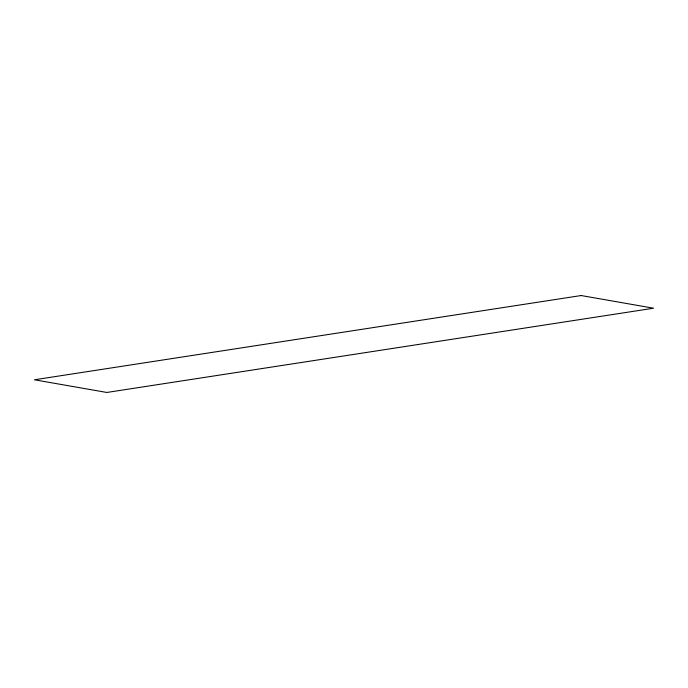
<?xml version="1.0" encoding="UTF-8"?>
<svg xmlns="http://www.w3.org/2000/svg" width="688" height="688" viewBox="0 0 688 688"><rect width="100%" height="100%" fill="white"/><g stroke="black" fill="none" stroke-linecap="round" stroke-linejoin="round"><path stroke-width="1.03" d="M581.162 295.539L34.4 379.785L106.838 392.461L653.6 308.215L581.162 295.539"/></g></svg>
